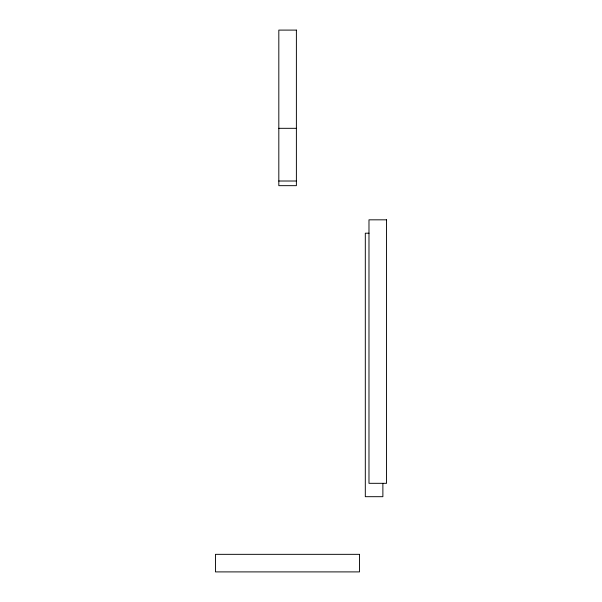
<?xml version="1.0" encoding="UTF-8"?>
<svg xmlns="http://www.w3.org/2000/svg" width="602" height="602" viewBox="0 0 602 602"><rect width="100%" height="100%" fill="white"/><g stroke="black" fill="none" stroke-linecap="round" stroke-linejoin="round"><path stroke-width="0.9" d="M278.816 128.316L296.387 128.316M278.816 181.014L296.387 181.014M369.011 233.2L365.309 233.2L365.309 496.688L382.88 496.688L382.88 483.511M296.387 30.1L278.816 30.1L278.816 185.664L296.387 185.664L296.387 30.1M386.552 219.828L368.981 219.828L368.981 483.316L386.552 483.316L386.552 219.828M359.492 554.337L215.448 554.337L215.448 571.9L359.492 571.9L359.492 554.337"/></g></svg>
